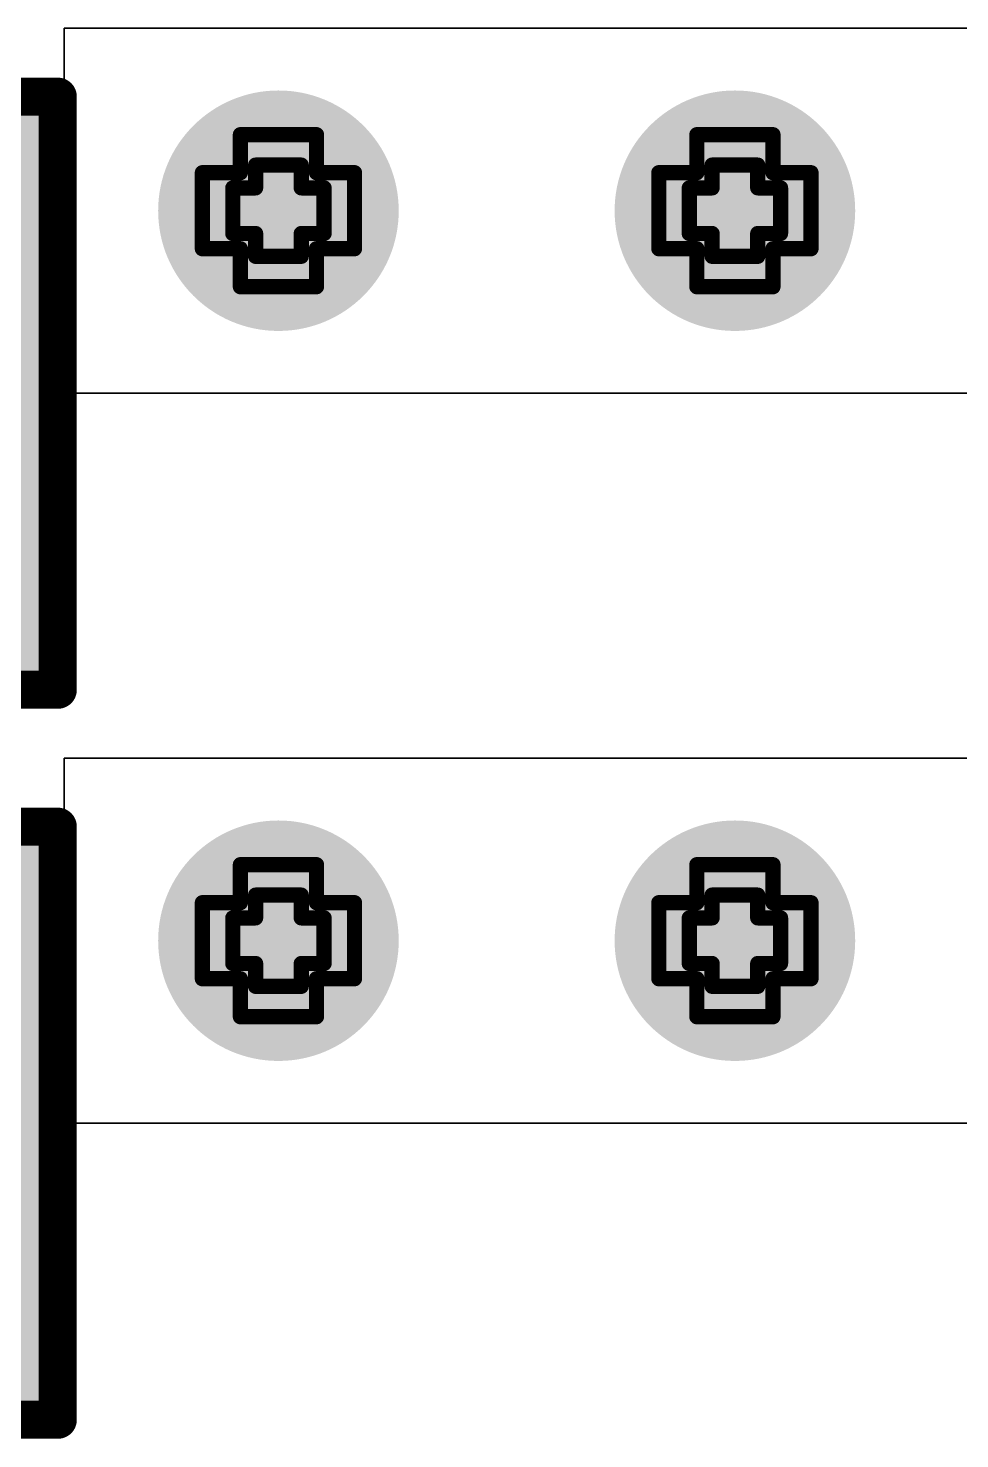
# Model space of a CAD drawing. Header units: inches. Extents: x -7 to 5163, y -3 to 5149.
# Drawn here: x 32.21 to 35.32, y 151.346 to 156.058 of the extents above; entities that cross this region are included whole.
import ezdxf

# ---------------------------------------------------------------- set-up
doc = ezdxf.new("R2010")
doc.units = ezdxf.units.IN
for name, color, linetype in [('Bottom Layer', 5, 'Continuous'), ('Bottom Solder', 6, 'Continuous'), ('Drill Drawing', 1, 'Continuous'), ('GND', 76, 'Continuous'), ('PWR', 16, 'Continuous'), ('Top Layer', 1, 'Continuous'), ('Top Overlay', 2, 'Continuous'), ('Top Paste', 8, 'Continuous'), ('Top Solder', 216, 'Continuous'), ('Via Holes', 16, 'Continuous')]:
    doc.layers.add(name, color=color, linetype=linetype)

# ---------------------------------------------------------------- blocks, each defined once
blk = doc.blocks.new('C___1206_83')
at = {"layer": 'Top Layer'}
for points in [[(-2.032, 0.889), (-0.508, 0.889), (-0.508, -0.889), (-2.032, -0.889)], [(0.508, 0.889), (2.032, 0.889), (2.032, -0.889), (0.508, -0.889)]]:
    blk.add_hatch(color=1, dxfattribs=at).paths.add_polyline_path(points)
at = {"layer": 'Top Paste'}
for points in [[(-2.032, 0.889), (-0.508, 0.889), (-0.508, -0.889), (-2.032, -0.889)], [(0.508, 0.889), (2.032, 0.889), (2.032, -0.889), (0.508, -0.889)]]:
    blk.add_hatch(color=8, dxfattribs=at).paths.add_polyline_path(points)
at = {"layer": 'Top Solder'}
for points in [[(-2.1336, 0.9906), (-0.4064, 0.9906), (-0.4064, -0.9906), (-2.1336, -0.9906)], [(0.4064, 0.9906), (2.1336, 0.9906), (2.1336, -0.9906), (0.4064, -0.9906)]]:
    blk.add_hatch(color=216, dxfattribs=at).paths.add_polyline_path(points)
at = {"layer": 'Top Overlay'}
for points in [[(-2.1336, 0.9906, 0.127, 0.127, 0), (-2.1336, -0.9906, 0.127, 0.127, 0)], [(-0.6096, 0.9906, 0.127, 0.127, 0), (-2.1336, 0.9906, 0.127, 0.127, 0)], [(2.1336, 0.9906, 0.127, 0.127, 0), (0.6096, 0.9906, 0.127, 0.127, 0)], [(2.1336, 0.9906, 0.127, 0.127, 0), (2.1336, -0.9906, 0.127, 0.127, 0)], [(-0.6096, -0.9906, 0.127, 0.127, 0), (-2.1336, -0.9906, 0.127, 0.127, 0)], [(2.1336, -0.9906, 0.127, 0.127, 0), (0.6096, -0.9906, 0.127, 0.127, 0)]]:
    blk.add_lwpolyline(points, format="xyseb", dxfattribs=at)
for points in [[(-2.16535, 0.9906, 0.0635, 0.0635, 1), (-2.10185, 0.9906, 0.0635, 0.0635, 1)], [(-2.16535, 0.9906, 0.0635, 0.0635, 1), (-2.10185, 0.9906, 0.0635, 0.0635, 1)], [(-0.64135, 0.9906, 0.0635, 0.0635, 1), (-0.57785, 0.9906, 0.0635, 0.0635, 1)], [(0.57785, 0.9906, 0.0635, 0.0635, 1), (0.64135, 0.9906, 0.0635, 0.0635, 1)], [(2.10185, 0.9906, 0.0635, 0.0635, 1), (2.16535, 0.9906, 0.0635, 0.0635, 1)], [(2.10185, 0.9906, 0.0635, 0.0635, 1), (2.16535, 0.9906, 0.0635, 0.0635, 1)], [(-2.16535, -0.9906, 0.0635, 0.0635, 1), (-2.10185, -0.9906, 0.0635, 0.0635, 1)], [(-2.16535, -0.9906, 0.0635, 0.0635, 1), (-2.10185, -0.9906, 0.0635, 0.0635, 1)], [(-0.64135, -0.9906, 0.0635, 0.0635, 1), (-0.57785, -0.9906, 0.0635, 0.0635, 1)], [(0.57785, -0.9906, 0.0635, 0.0635, 1), (0.64135, -0.9906, 0.0635, 0.0635, 1)], [(2.10185, -0.9906, 0.0635, 0.0635, 1), (2.16535, -0.9906, 0.0635, 0.0635, 1)], [(2.10185, -0.9906, 0.0635, 0.0635, 1), (2.16535, -0.9906, 0.0635, 0.0635, 1)]]:
    blk.add_lwpolyline(points, format="xyseb", close=True, dxfattribs=at)
blk = doc.blocks.new('C___1206_84')
at = {"layer": 'Top Layer'}
for points in [[(-2.032, 0.889), (-0.508, 0.889), (-0.508, -0.889), (-2.032, -0.889)], [(0.508, 0.889), (2.032, 0.889), (2.032, -0.889), (0.508, -0.889)]]:
    blk.add_hatch(color=1, dxfattribs=at).paths.add_polyline_path(points)
at = {"layer": 'Top Paste'}
for points in [[(-2.032, 0.889), (-0.508, 0.889), (-0.508, -0.889), (-2.032, -0.889)], [(0.508, 0.889), (2.032, 0.889), (2.032, -0.889), (0.508, -0.889)]]:
    blk.add_hatch(color=8, dxfattribs=at).paths.add_polyline_path(points)
at = {"layer": 'Top Solder'}
for points in [[(-2.1336, 0.9906), (-0.4064, 0.9906), (-0.4064, -0.9906), (-2.1336, -0.9906)], [(0.4064, 0.9906), (2.1336, 0.9906), (2.1336, -0.9906), (0.4064, -0.9906)]]:
    blk.add_hatch(color=216, dxfattribs=at).paths.add_polyline_path(points)
at = {"layer": 'Top Overlay'}
for points in [[(-2.1336, 0.9906, 0.127, 0.127, 0), (-2.1336, -0.9906, 0.127, 0.127, 0)], [(-0.6096, 0.9906, 0.127, 0.127, 0), (-2.1336, 0.9906, 0.127, 0.127, 0)], [(2.1336, 0.9906, 0.127, 0.127, 0), (0.6096, 0.9906, 0.127, 0.127, 0)], [(2.1336, 0.9906, 0.127, 0.127, 0), (2.1336, -0.9906, 0.127, 0.127, 0)], [(-0.6096, -0.9906, 0.127, 0.127, 0), (-2.1336, -0.9906, 0.127, 0.127, 0)], [(2.1336, -0.9906, 0.127, 0.127, 0), (0.6096, -0.9906, 0.127, 0.127, 0)]]:
    blk.add_lwpolyline(points, format="xyseb", dxfattribs=at)
for points in [[(-2.16535, 0.9906, 0.0635, 0.0635, 1), (-2.10185, 0.9906, 0.0635, 0.0635, 1)], [(-2.16535, 0.9906, 0.0635, 0.0635, 1), (-2.10185, 0.9906, 0.0635, 0.0635, 1)], [(-0.64135, 0.9906, 0.0635, 0.0635, 1), (-0.57785, 0.9906, 0.0635, 0.0635, 1)], [(0.57785, 0.9906, 0.0635, 0.0635, 1), (0.64135, 0.9906, 0.0635, 0.0635, 1)], [(2.10185, 0.9906, 0.0635, 0.0635, 1), (2.16535, 0.9906, 0.0635, 0.0635, 1)], [(2.10185, 0.9906, 0.0635, 0.0635, 1), (2.16535, 0.9906, 0.0635, 0.0635, 1)], [(-2.16535, -0.9906, 0.0635, 0.0635, 1), (-2.10185, -0.9906, 0.0635, 0.0635, 1)], [(-2.16535, -0.9906, 0.0635, 0.0635, 1), (-2.10185, -0.9906, 0.0635, 0.0635, 1)], [(-0.64135, -0.9906, 0.0635, 0.0635, 1), (-0.57785, -0.9906, 0.0635, 0.0635, 1)], [(0.57785, -0.9906, 0.0635, 0.0635, 1), (0.64135, -0.9906, 0.0635, 0.0635, 1)], [(2.10185, -0.9906, 0.0635, 0.0635, 1), (2.16535, -0.9906, 0.0635, 0.0635, 1)], [(2.10185, -0.9906, 0.0635, 0.0635, 1), (2.16535, -0.9906, 0.0635, 0.0635, 1)]]:
    blk.add_lwpolyline(points, format="xyseb", close=True, dxfattribs=at)

msp = doc.modelspace()

# ---------------------------------------------------------------- hatches: boundary and pattern name
at = {"layer": 'Bottom Layer'}
h = msp.add_hatch(color=5, dxfattribs=at)
edge = h.paths.add_edge_path()
edge.add_arc((33.0454, 155.448), 0.3, 0, 360)
h = msp.add_hatch(color=5, dxfattribs=at)
edge = h.paths.add_edge_path()
edge.add_arc((34.5694, 155.448), 0.3, 0, 360)
h = msp.add_hatch(color=5, dxfattribs=at)
edge = h.paths.add_edge_path()
edge.add_arc((33.0454, 153.0096), 0.3, 0, 360)
h = msp.add_hatch(color=5, dxfattribs=at)
edge = h.paths.add_edge_path()
edge.add_arc((34.5694, 153.0096), 0.3, 0, 360)
at = {"layer": 'Bottom Solder'}
h = msp.add_hatch(color=6, dxfattribs=at)
edge = h.paths.add_edge_path()
edge.add_arc((33.0454, 155.448), 0.4016, 0, 360)
h = msp.add_hatch(color=6, dxfattribs=at)
edge = h.paths.add_edge_path()
edge.add_arc((34.5694, 155.448), 0.4016, 0, 360)
h = msp.add_hatch(color=6, dxfattribs=at)
edge = h.paths.add_edge_path()
edge.add_arc((33.0454, 153.0096), 0.4016, 0, 360)
h = msp.add_hatch(color=6, dxfattribs=at)
edge = h.paths.add_edge_path()
edge.add_arc((34.5694, 153.0096), 0.4016, 0, 360)
at = {"layer": 'GND'}
h = msp.add_hatch(color=76, dxfattribs=at)
edge = h.paths.add_edge_path()
edge.add_arc((33.0454, 155.448), 0.3, 0, 360)
h = msp.add_hatch(color=76, dxfattribs=at)
edge = h.paths.add_edge_path()
edge.add_arc((34.5694, 155.448), 0.3, 0, 360)
h = msp.add_hatch(color=76, dxfattribs=at)
edge = h.paths.add_edge_path()
edge.add_arc((33.0454, 153.0096), 0.3, 0, 360)
h = msp.add_hatch(color=76, dxfattribs=at)
edge = h.paths.add_edge_path()
edge.add_arc((34.5694, 153.0096), 0.3, 0, 360)
at = {"layer": 'PWR'}
h = msp.add_hatch(color=16, dxfattribs=at)
edge = h.paths.add_edge_path()
edge.add_arc((33.0454, 155.448), 0.3, 0, 360)
h = msp.add_hatch(color=16, dxfattribs=at)
edge = h.paths.add_edge_path()
edge.add_arc((34.5694, 155.448), 0.3, 0, 360)
h = msp.add_hatch(color=16, dxfattribs=at)
edge = h.paths.add_edge_path()
edge.add_arc((33.0454, 153.0096), 0.3, 0, 360)
h = msp.add_hatch(color=16, dxfattribs=at)
edge = h.paths.add_edge_path()
edge.add_arc((34.5694, 153.0096), 0.3, 0, 360)
at = {"layer": 'Top Layer'}
h = msp.add_hatch(color=1, dxfattribs=at)
edge = h.paths.add_edge_path()
edge.add_arc((33.0454, 155.448), 0.3, 0, 360)
h = msp.add_hatch(color=1, dxfattribs=at)
edge = h.paths.add_edge_path()
edge.add_arc((34.5694, 155.448), 0.3, 0, 360)
h = msp.add_hatch(color=1, dxfattribs=at)
edge = h.paths.add_edge_path()
edge.add_arc((33.0454, 153.0096), 0.3, 0, 360)
h = msp.add_hatch(color=1, dxfattribs=at)
edge = h.paths.add_edge_path()
edge.add_arc((34.5694, 153.0096), 0.3, 0, 360)
at = {"layer": 'Top Solder'}
h = msp.add_hatch(color=216, dxfattribs=at)
edge = h.paths.add_edge_path()
edge.add_arc((33.0454, 155.448), 0.4016, 0, 360)
h = msp.add_hatch(color=216, dxfattribs=at)
edge = h.paths.add_edge_path()
edge.add_arc((34.5694, 155.448), 0.4016, 0, 360)
h = msp.add_hatch(color=216, dxfattribs=at)
edge = h.paths.add_edge_path()
edge.add_arc((33.0454, 153.0096), 0.4016, 0, 360)
h = msp.add_hatch(color=216, dxfattribs=at)
edge = h.paths.add_edge_path()
edge.add_arc((34.5694, 153.0096), 0.4016, 0, 360)
at = {"layer": 'Via Holes'}
h = msp.add_hatch(color=7, dxfattribs=at)
edge = h.paths.add_edge_path()
edge.add_arc((33.0454, 155.448), 0.15, 0, 360)
h = msp.add_hatch(color=7, dxfattribs=at)
edge = h.paths.add_edge_path()
edge.add_arc((34.5694, 155.448), 0.15, 0, 360)
h = msp.add_hatch(color=7, dxfattribs=at)
edge = h.paths.add_edge_path()
edge.add_arc((33.0454, 153.0096), 0.15, 0, 360)
h = msp.add_hatch(color=7, dxfattribs=at)
edge = h.paths.add_edge_path()
edge.add_arc((34.5694, 153.0096), 0.15, 0, 360)

# ---------------------------------------------------------------- linework, layer by layer
at = {"layer": 'Drill Drawing'}
for points in [[(32.9184, 155.575, 0.0508, 0.0508, 0), (32.9184, 155.702, 0.0508, 0.0508, 0)], [(32.9184, 155.702, 0.0508, 0.0508, 0), (33.1724, 155.702, 0.0508, 0.0508, 0)], [(33.1724, 155.575, 0.0508, 0.0508, 0), (33.1724, 155.702, 0.0508, 0.0508, 0)], [(34.4424, 155.575, 0.0508, 0.0508, 0), (34.4424, 155.702, 0.0508, 0.0508, 0)], [(34.4424, 155.702, 0.0508, 0.0508, 0), (34.6964, 155.702, 0.0508, 0.0508, 0)], [(34.6964, 155.575, 0.0508, 0.0508, 0), (34.6964, 155.702, 0.0508, 0.0508, 0)], [(32.7914, 155.321, 0.0508, 0.0508, 0), (32.7914, 155.575, 0.0508, 0.0508, 0)], [(32.7914, 155.575, 0.0508, 0.0508, 0), (32.9184, 155.575, 0.0508, 0.0508, 0)], [(32.9692, 155.5242, 0.0508, 0.0508, 0), (32.9692, 155.6004, 0.0508, 0.0508, 0)], [(32.9692, 155.6004, 0.0508, 0.0508, 0), (33.1216, 155.6004, 0.0508, 0.0508, 0)], [(33.1216, 155.5242, 0.0508, 0.0508, 0), (33.1216, 155.6004, 0.0508, 0.0508, 0)], [(33.1724, 155.575, 0.0508, 0.0508, 0), (33.2994, 155.575, 0.0508, 0.0508, 0)], [(33.2994, 155.321, 0.0508, 0.0508, 0), (33.2994, 155.575, 0.0508, 0.0508, 0)], [(34.3154, 155.321, 0.0508, 0.0508, 0), (34.3154, 155.575, 0.0508, 0.0508, 0)], [(34.3154, 155.575, 0.0508, 0.0508, 0), (34.4424, 155.575, 0.0508, 0.0508, 0)], [(34.4932, 155.5242, 0.0508, 0.0508, 0), (34.4932, 155.6004, 0.0508, 0.0508, 0)], [(34.4932, 155.6004, 0.0508, 0.0508, 0), (34.6456, 155.6004, 0.0508, 0.0508, 0)], [(34.6456, 155.5242, 0.0508, 0.0508, 0), (34.6456, 155.6004, 0.0508, 0.0508, 0)], [(34.6964, 155.575, 0.0508, 0.0508, 0), (34.8234, 155.575, 0.0508, 0.0508, 0)], [(34.8234, 155.321, 0.0508, 0.0508, 0), (34.8234, 155.575, 0.0508, 0.0508, 0)], [(32.893, 155.3718, 0.0508, 0.0508, 0), (32.893, 155.5242, 0.0508, 0.0508, 0)], [(32.893, 155.5242, 0.0508, 0.0508, 0), (32.9692, 155.5242, 0.0508, 0.0508, 0)], [(33.1216, 155.5242, 0.0508, 0.0508, 0), (33.1978, 155.5242, 0.0508, 0.0508, 0)], [(33.1978, 155.3718, 0.0508, 0.0508, 0), (33.1978, 155.5242, 0.0508, 0.0508, 0)], [(34.417, 155.3718, 0.0508, 0.0508, 0), (34.417, 155.5242, 0.0508, 0.0508, 0)], [(34.417, 155.5242, 0.0508, 0.0508, 0), (34.4932, 155.5242, 0.0508, 0.0508, 0)], [(34.6456, 155.5242, 0.0508, 0.0508, 0), (34.7218, 155.5242, 0.0508, 0.0508, 0)], [(34.7218, 155.3718, 0.0508, 0.0508, 0), (34.7218, 155.5242, 0.0508, 0.0508, 0)], [(32.893, 155.3718, 0.0508, 0.0508, 0), (32.9692, 155.3718, 0.0508, 0.0508, 0)], [(32.9692, 155.2956, 0.0508, 0.0508, 0), (32.9692, 155.3718, 0.0508, 0.0508, 0)], [(33.1216, 155.3718, 0.0508, 0.0508, 0), (33.1978, 155.3718, 0.0508, 0.0508, 0)], [(33.1216, 155.2956, 0.0508, 0.0508, 0), (33.1216, 155.3718, 0.0508, 0.0508, 0)], [(34.417, 155.3718, 0.0508, 0.0508, 0), (34.4932, 155.3718, 0.0508, 0.0508, 0)], [(34.4932, 155.2956, 0.0508, 0.0508, 0), (34.4932, 155.3718, 0.0508, 0.0508, 0)], [(34.6456, 155.3718, 0.0508, 0.0508, 0), (34.7218, 155.3718, 0.0508, 0.0508, 0)], [(34.6456, 155.2956, 0.0508, 0.0508, 0), (34.6456, 155.3718, 0.0508, 0.0508, 0)], [(32.7914, 155.321, 0.0508, 0.0508, 0), (32.9184, 155.321, 0.0508, 0.0508, 0)], [(32.9184, 155.194, 0.0508, 0.0508, 0), (32.9184, 155.321, 0.0508, 0.0508, 0)], [(33.1724, 155.321, 0.0508, 0.0508, 0), (33.2994, 155.321, 0.0508, 0.0508, 0)], [(33.1724, 155.194, 0.0508, 0.0508, 0), (33.1724, 155.321, 0.0508, 0.0508, 0)], [(34.3154, 155.321, 0.0508, 0.0508, 0), (34.4424, 155.321, 0.0508, 0.0508, 0)], [(34.4424, 155.194, 0.0508, 0.0508, 0), (34.4424, 155.321, 0.0508, 0.0508, 0)], [(34.6964, 155.321, 0.0508, 0.0508, 0), (34.8234, 155.321, 0.0508, 0.0508, 0)], [(34.6964, 155.194, 0.0508, 0.0508, 0), (34.6964, 155.321, 0.0508, 0.0508, 0)], [(32.9692, 155.2956, 0.0508, 0.0508, 0), (33.1216, 155.2956, 0.0508, 0.0508, 0)], [(34.4932, 155.2956, 0.0508, 0.0508, 0), (34.6456, 155.2956, 0.0508, 0.0508, 0)], [(32.9184, 155.194, 0.0508, 0.0508, 0), (33.1724, 155.194, 0.0508, 0.0508, 0)], [(34.4424, 155.194, 0.0508, 0.0508, 0), (34.6964, 155.194, 0.0508, 0.0508, 0)], [(32.9184, 153.1366, 0.0508, 0.0508, 0), (32.9184, 153.2636, 0.0508, 0.0508, 0)], [(32.9184, 153.2636, 0.0508, 0.0508, 0), (33.1724, 153.2636, 0.0508, 0.0508, 0)], [(33.1724, 153.1366, 0.0508, 0.0508, 0), (33.1724, 153.2636, 0.0508, 0.0508, 0)], [(34.4424, 153.1366, 0.0508, 0.0508, 0), (34.4424, 153.2636, 0.0508, 0.0508, 0)], [(34.4424, 153.2636, 0.0508, 0.0508, 0), (34.6964, 153.2636, 0.0508, 0.0508, 0)], [(34.6964, 153.1366, 0.0508, 0.0508, 0), (34.6964, 153.2636, 0.0508, 0.0508, 0)], [(32.9692, 153.0858, 0.0508, 0.0508, 0), (32.9692, 153.162, 0.0508, 0.0508, 0)], [(32.9692, 153.162, 0.0508, 0.0508, 0), (33.1216, 153.162, 0.0508, 0.0508, 0)], [(33.1216, 153.0858, 0.0508, 0.0508, 0), (33.1216, 153.162, 0.0508, 0.0508, 0)], [(34.4932, 153.0858, 0.0508, 0.0508, 0), (34.4932, 153.162, 0.0508, 0.0508, 0)], [(34.4932, 153.162, 0.0508, 0.0508, 0), (34.6456, 153.162, 0.0508, 0.0508, 0)], [(34.6456, 153.0858, 0.0508, 0.0508, 0), (34.6456, 153.162, 0.0508, 0.0508, 0)], [(32.7914, 152.8826, 0.0508, 0.0508, 0), (32.7914, 153.1366, 0.0508, 0.0508, 0)], [(32.7914, 153.1366, 0.0508, 0.0508, 0), (32.9184, 153.1366, 0.0508, 0.0508, 0)], [(33.1724, 153.1366, 0.0508, 0.0508, 0), (33.2994, 153.1366, 0.0508, 0.0508, 0)], [(33.2994, 152.8826, 0.0508, 0.0508, 0), (33.2994, 153.1366, 0.0508, 0.0508, 0)], [(34.3154, 152.8826, 0.0508, 0.0508, 0), (34.3154, 153.1366, 0.0508, 0.0508, 0)], [(34.3154, 153.1366, 0.0508, 0.0508, 0), (34.4424, 153.1366, 0.0508, 0.0508, 0)], [(34.6964, 153.1366, 0.0508, 0.0508, 0), (34.8234, 153.1366, 0.0508, 0.0508, 0)], [(34.8234, 152.8826, 0.0508, 0.0508, 0), (34.8234, 153.1366, 0.0508, 0.0508, 0)], [(32.893, 152.9334, 0.0508, 0.0508, 0), (32.893, 153.0858, 0.0508, 0.0508, 0)], [(32.893, 153.0858, 0.0508, 0.0508, 0), (32.9692, 153.0858, 0.0508, 0.0508, 0)], [(33.1216, 153.0858, 0.0508, 0.0508, 0), (33.1978, 153.0858, 0.0508, 0.0508, 0)], [(33.1978, 152.9334, 0.0508, 0.0508, 0), (33.1978, 153.0858, 0.0508, 0.0508, 0)], [(34.417, 152.9334, 0.0508, 0.0508, 0), (34.417, 153.0858, 0.0508, 0.0508, 0)], [(34.417, 153.0858, 0.0508, 0.0508, 0), (34.4932, 153.0858, 0.0508, 0.0508, 0)], [(34.6456, 153.0858, 0.0508, 0.0508, 0), (34.7218, 153.0858, 0.0508, 0.0508, 0)], [(34.7218, 152.9334, 0.0508, 0.0508, 0), (34.7218, 153.0858, 0.0508, 0.0508, 0)], [(32.893, 152.9334, 0.0508, 0.0508, 0), (32.9692, 152.9334, 0.0508, 0.0508, 0)], [(32.9692, 152.8572, 0.0508, 0.0508, 0), (32.9692, 152.9334, 0.0508, 0.0508, 0)], [(33.1216, 152.9334, 0.0508, 0.0508, 0), (33.1978, 152.9334, 0.0508, 0.0508, 0)], [(33.1216, 152.8572, 0.0508, 0.0508, 0), (33.1216, 152.9334, 0.0508, 0.0508, 0)], [(34.417, 152.9334, 0.0508, 0.0508, 0), (34.4932, 152.9334, 0.0508, 0.0508, 0)], [(34.4932, 152.8572, 0.0508, 0.0508, 0), (34.4932, 152.9334, 0.0508, 0.0508, 0)], [(34.6456, 152.9334, 0.0508, 0.0508, 0), (34.7218, 152.9334, 0.0508, 0.0508, 0)], [(34.6456, 152.8572, 0.0508, 0.0508, 0), (34.6456, 152.9334, 0.0508, 0.0508, 0)], [(32.7914, 152.8826, 0.0508, 0.0508, 0), (32.9184, 152.8826, 0.0508, 0.0508, 0)], [(32.9184, 152.7556, 0.0508, 0.0508, 0), (32.9184, 152.8826, 0.0508, 0.0508, 0)], [(33.1724, 152.8826, 0.0508, 0.0508, 0), (33.2994, 152.8826, 0.0508, 0.0508, 0)], [(33.1724, 152.7556, 0.0508, 0.0508, 0), (33.1724, 152.8826, 0.0508, 0.0508, 0)], [(34.3154, 152.8826, 0.0508, 0.0508, 0), (34.4424, 152.8826, 0.0508, 0.0508, 0)], [(34.4424, 152.7556, 0.0508, 0.0508, 0), (34.4424, 152.8826, 0.0508, 0.0508, 0)], [(34.6964, 152.8826, 0.0508, 0.0508, 0), (34.8234, 152.8826, 0.0508, 0.0508, 0)], [(34.6964, 152.7556, 0.0508, 0.0508, 0), (34.6964, 152.8826, 0.0508, 0.0508, 0)], [(32.9692, 152.8572, 0.0508, 0.0508, 0), (33.1216, 152.8572, 0.0508, 0.0508, 0)], [(34.4932, 152.8572, 0.0508, 0.0508, 0), (34.6456, 152.8572, 0.0508, 0.0508, 0)], [(32.9184, 152.7556, 0.0508, 0.0508, 0), (33.1724, 152.7556, 0.0508, 0.0508, 0)], [(34.4424, 152.7556, 0.0508, 0.0508, 0), (34.6964, 152.7556, 0.0508, 0.0508, 0)]]:
    msp.add_lwpolyline(points, format="xyseb", dxfattribs=at)
for points in [[(32.9057, 155.702, 0.0254, 0.0254, 1), (32.9311, 155.702, 0.0254, 0.0254, 1)], [(32.9057, 155.702, 0.0254, 0.0254, 1), (32.9311, 155.702, 0.0254, 0.0254, 1)], [(33.1597, 155.702, 0.0254, 0.0254, 1), (33.1851, 155.702, 0.0254, 0.0254, 1)], [(33.1597, 155.702, 0.0254, 0.0254, 1), (33.1851, 155.702, 0.0254, 0.0254, 1)], [(34.4297, 155.702, 0.0254, 0.0254, 1), (34.4551, 155.702, 0.0254, 0.0254, 1)], [(34.4297, 155.702, 0.0254, 0.0254, 1), (34.4551, 155.702, 0.0254, 0.0254, 1)], [(34.6837, 155.702, 0.0254, 0.0254, 1), (34.7091, 155.702, 0.0254, 0.0254, 1)], [(34.6837, 155.702, 0.0254, 0.0254, 1), (34.7091, 155.702, 0.0254, 0.0254, 1)], [(32.7787, 155.575, 0.0254, 0.0254, 1), (32.8041, 155.575, 0.0254, 0.0254, 1)], [(32.7787, 155.575, 0.0254, 0.0254, 1), (32.8041, 155.575, 0.0254, 0.0254, 1)], [(32.9057, 155.575, 0.0254, 0.0254, 1), (32.9311, 155.575, 0.0254, 0.0254, 1)], [(32.9057, 155.575, 0.0254, 0.0254, 1), (32.9311, 155.575, 0.0254, 0.0254, 1)], [(32.9565, 155.6004, 0.0254, 0.0254, 1), (32.9819, 155.6004, 0.0254, 0.0254, 1)], [(32.9565, 155.6004, 0.0254, 0.0254, 1), (32.9819, 155.6004, 0.0254, 0.0254, 1)], [(33.1089, 155.6004, 0.0254, 0.0254, 1), (33.1343, 155.6004, 0.0254, 0.0254, 1)], [(33.1089, 155.6004, 0.0254, 0.0254, 1), (33.1343, 155.6004, 0.0254, 0.0254, 1)], [(33.1597, 155.575, 0.0254, 0.0254, 1), (33.1851, 155.575, 0.0254, 0.0254, 1)], [(33.1597, 155.575, 0.0254, 0.0254, 1), (33.1851, 155.575, 0.0254, 0.0254, 1)], [(33.2867, 155.575, 0.0254, 0.0254, 1), (33.3121, 155.575, 0.0254, 0.0254, 1)], [(33.2867, 155.575, 0.0254, 0.0254, 1), (33.3121, 155.575, 0.0254, 0.0254, 1)], [(34.3027, 155.575, 0.0254, 0.0254, 1), (34.3281, 155.575, 0.0254, 0.0254, 1)], [(34.3027, 155.575, 0.0254, 0.0254, 1), (34.3281, 155.575, 0.0254, 0.0254, 1)], [(34.4297, 155.575, 0.0254, 0.0254, 1), (34.4551, 155.575, 0.0254, 0.0254, 1)], [(34.4297, 155.575, 0.0254, 0.0254, 1), (34.4551, 155.575, 0.0254, 0.0254, 1)], [(34.4805, 155.6004, 0.0254, 0.0254, 1), (34.5059, 155.6004, 0.0254, 0.0254, 1)], [(34.4805, 155.6004, 0.0254, 0.0254, 1), (34.5059, 155.6004, 0.0254, 0.0254, 1)], [(34.6329, 155.6004, 0.0254, 0.0254, 1), (34.6583, 155.6004, 0.0254, 0.0254, 1)], [(34.6329, 155.6004, 0.0254, 0.0254, 1), (34.6583, 155.6004, 0.0254, 0.0254, 1)], [(34.6837, 155.575, 0.0254, 0.0254, 1), (34.7091, 155.575, 0.0254, 0.0254, 1)], [(34.6837, 155.575, 0.0254, 0.0254, 1), (34.7091, 155.575, 0.0254, 0.0254, 1)], [(34.8107, 155.575, 0.0254, 0.0254, 1), (34.8361, 155.575, 0.0254, 0.0254, 1)], [(34.8107, 155.575, 0.0254, 0.0254, 1), (34.8361, 155.575, 0.0254, 0.0254, 1)], [(32.8803, 155.5242, 0.0254, 0.0254, 1), (32.9057, 155.5242, 0.0254, 0.0254, 1)], [(32.8803, 155.5242, 0.0254, 0.0254, 1), (32.9057, 155.5242, 0.0254, 0.0254, 1)], [(32.9565, 155.5242, 0.0254, 0.0254, 1), (32.9819, 155.5242, 0.0254, 0.0254, 1)], [(32.9565, 155.5242, 0.0254, 0.0254, 1), (32.9819, 155.5242, 0.0254, 0.0254, 1)], [(33.1089, 155.5242, 0.0254, 0.0254, 1), (33.1343, 155.5242, 0.0254, 0.0254, 1)], [(33.1089, 155.5242, 0.0254, 0.0254, 1), (33.1343, 155.5242, 0.0254, 0.0254, 1)], [(33.1851, 155.5242, 0.0254, 0.0254, 1), (33.2105, 155.5242, 0.0254, 0.0254, 1)], [(33.1851, 155.5242, 0.0254, 0.0254, 1), (33.2105, 155.5242, 0.0254, 0.0254, 1)], [(34.4043, 155.5242, 0.0254, 0.0254, 1), (34.4297, 155.5242, 0.0254, 0.0254, 1)], [(34.4043, 155.5242, 0.0254, 0.0254, 1), (34.4297, 155.5242, 0.0254, 0.0254, 1)], [(34.4805, 155.5242, 0.0254, 0.0254, 1), (34.5059, 155.5242, 0.0254, 0.0254, 1)], [(34.4805, 155.5242, 0.0254, 0.0254, 1), (34.5059, 155.5242, 0.0254, 0.0254, 1)], [(34.6329, 155.5242, 0.0254, 0.0254, 1), (34.6583, 155.5242, 0.0254, 0.0254, 1)], [(34.6329, 155.5242, 0.0254, 0.0254, 1), (34.6583, 155.5242, 0.0254, 0.0254, 1)], [(34.7091, 155.5242, 0.0254, 0.0254, 1), (34.7345, 155.5242, 0.0254, 0.0254, 1)], [(34.7091, 155.5242, 0.0254, 0.0254, 1), (34.7345, 155.5242, 0.0254, 0.0254, 1)], [(32.8803, 155.3718, 0.0254, 0.0254, 1), (32.9057, 155.3718, 0.0254, 0.0254, 1)], [(32.8803, 155.3718, 0.0254, 0.0254, 1), (32.9057, 155.3718, 0.0254, 0.0254, 1)], [(32.9565, 155.3718, 0.0254, 0.0254, 1), (32.9819, 155.3718, 0.0254, 0.0254, 1)], [(32.9565, 155.3718, 0.0254, 0.0254, 1), (32.9819, 155.3718, 0.0254, 0.0254, 1)], [(33.1089, 155.3718, 0.0254, 0.0254, 1), (33.1343, 155.3718, 0.0254, 0.0254, 1)], [(33.1089, 155.3718, 0.0254, 0.0254, 1), (33.1343, 155.3718, 0.0254, 0.0254, 1)], [(33.1851, 155.3718, 0.0254, 0.0254, 1), (33.2105, 155.3718, 0.0254, 0.0254, 1)], [(33.1851, 155.3718, 0.0254, 0.0254, 1), (33.2105, 155.3718, 0.0254, 0.0254, 1)], [(34.4043, 155.3718, 0.0254, 0.0254, 1), (34.4297, 155.3718, 0.0254, 0.0254, 1)], [(34.4043, 155.3718, 0.0254, 0.0254, 1), (34.4297, 155.3718, 0.0254, 0.0254, 1)], [(34.4805, 155.3718, 0.0254, 0.0254, 1), (34.5059, 155.3718, 0.0254, 0.0254, 1)], [(34.4805, 155.3718, 0.0254, 0.0254, 1), (34.5059, 155.3718, 0.0254, 0.0254, 1)], [(34.6329, 155.3718, 0.0254, 0.0254, 1), (34.6583, 155.3718, 0.0254, 0.0254, 1)], [(34.6329, 155.3718, 0.0254, 0.0254, 1), (34.6583, 155.3718, 0.0254, 0.0254, 1)], [(34.7091, 155.3718, 0.0254, 0.0254, 1), (34.7345, 155.3718, 0.0254, 0.0254, 1)], [(34.7091, 155.3718, 0.0254, 0.0254, 1), (34.7345, 155.3718, 0.0254, 0.0254, 1)], [(32.7787, 155.321, 0.0254, 0.0254, 1), (32.8041, 155.321, 0.0254, 0.0254, 1)], [(32.7787, 155.321, 0.0254, 0.0254, 1), (32.8041, 155.321, 0.0254, 0.0254, 1)], [(32.9057, 155.321, 0.0254, 0.0254, 1), (32.9311, 155.321, 0.0254, 0.0254, 1)], [(32.9057, 155.321, 0.0254, 0.0254, 1), (32.9311, 155.321, 0.0254, 0.0254, 1)], [(33.1597, 155.321, 0.0254, 0.0254, 1), (33.1851, 155.321, 0.0254, 0.0254, 1)], [(33.1597, 155.321, 0.0254, 0.0254, 1), (33.1851, 155.321, 0.0254, 0.0254, 1)], [(33.2867, 155.321, 0.0254, 0.0254, 1), (33.3121, 155.321, 0.0254, 0.0254, 1)], [(33.2867, 155.321, 0.0254, 0.0254, 1), (33.3121, 155.321, 0.0254, 0.0254, 1)], [(34.3027, 155.321, 0.0254, 0.0254, 1), (34.3281, 155.321, 0.0254, 0.0254, 1)], [(34.3027, 155.321, 0.0254, 0.0254, 1), (34.3281, 155.321, 0.0254, 0.0254, 1)], [(34.4297, 155.321, 0.0254, 0.0254, 1), (34.4551, 155.321, 0.0254, 0.0254, 1)], [(34.4297, 155.321, 0.0254, 0.0254, 1), (34.4551, 155.321, 0.0254, 0.0254, 1)], [(34.6837, 155.321, 0.0254, 0.0254, 1), (34.7091, 155.321, 0.0254, 0.0254, 1)], [(34.6837, 155.321, 0.0254, 0.0254, 1), (34.7091, 155.321, 0.0254, 0.0254, 1)], [(34.8107, 155.321, 0.0254, 0.0254, 1), (34.8361, 155.321, 0.0254, 0.0254, 1)], [(34.8107, 155.321, 0.0254, 0.0254, 1), (34.8361, 155.321, 0.0254, 0.0254, 1)], [(32.9565, 155.2956, 0.0254, 0.0254, 1), (32.9819, 155.2956, 0.0254, 0.0254, 1)], [(32.9565, 155.2956, 0.0254, 0.0254, 1), (32.9819, 155.2956, 0.0254, 0.0254, 1)], [(33.1089, 155.2956, 0.0254, 0.0254, 1), (33.1343, 155.2956, 0.0254, 0.0254, 1)], [(33.1089, 155.2956, 0.0254, 0.0254, 1), (33.1343, 155.2956, 0.0254, 0.0254, 1)], [(34.4805, 155.2956, 0.0254, 0.0254, 1), (34.5059, 155.2956, 0.0254, 0.0254, 1)], [(34.4805, 155.2956, 0.0254, 0.0254, 1), (34.5059, 155.2956, 0.0254, 0.0254, 1)], [(34.6329, 155.2956, 0.0254, 0.0254, 1), (34.6583, 155.2956, 0.0254, 0.0254, 1)], [(34.6329, 155.2956, 0.0254, 0.0254, 1), (34.6583, 155.2956, 0.0254, 0.0254, 1)], [(32.9057, 155.194, 0.0254, 0.0254, 1), (32.9311, 155.194, 0.0254, 0.0254, 1)], [(32.9057, 155.194, 0.0254, 0.0254, 1), (32.9311, 155.194, 0.0254, 0.0254, 1)], [(33.1597, 155.194, 0.0254, 0.0254, 1), (33.1851, 155.194, 0.0254, 0.0254, 1)], [(33.1597, 155.194, 0.0254, 0.0254, 1), (33.1851, 155.194, 0.0254, 0.0254, 1)], [(34.4297, 155.194, 0.0254, 0.0254, 1), (34.4551, 155.194, 0.0254, 0.0254, 1)], [(34.4297, 155.194, 0.0254, 0.0254, 1), (34.4551, 155.194, 0.0254, 0.0254, 1)], [(34.6837, 155.194, 0.0254, 0.0254, 1), (34.7091, 155.194, 0.0254, 0.0254, 1)], [(34.6837, 155.194, 0.0254, 0.0254, 1), (34.7091, 155.194, 0.0254, 0.0254, 1)], [(32.9057, 153.2636, 0.0254, 0.0254, 1), (32.9311, 153.2636, 0.0254, 0.0254, 1)], [(32.9057, 153.2636, 0.0254, 0.0254, 1), (32.9311, 153.2636, 0.0254, 0.0254, 1)], [(33.1597, 153.2636, 0.0254, 0.0254, 1), (33.1851, 153.2636, 0.0254, 0.0254, 1)], [(33.1597, 153.2636, 0.0254, 0.0254, 1), (33.1851, 153.2636, 0.0254, 0.0254, 1)], [(34.4297, 153.2636, 0.0254, 0.0254, 1), (34.4551, 153.2636, 0.0254, 0.0254, 1)], [(34.4297, 153.2636, 0.0254, 0.0254, 1), (34.4551, 153.2636, 0.0254, 0.0254, 1)], [(34.6837, 153.2636, 0.0254, 0.0254, 1), (34.7091, 153.2636, 0.0254, 0.0254, 1)], [(34.6837, 153.2636, 0.0254, 0.0254, 1), (34.7091, 153.2636, 0.0254, 0.0254, 1)], [(32.9565, 153.162, 0.0254, 0.0254, 1), (32.9819, 153.162, 0.0254, 0.0254, 1)], [(32.9565, 153.162, 0.0254, 0.0254, 1), (32.9819, 153.162, 0.0254, 0.0254, 1)], [(33.1089, 153.162, 0.0254, 0.0254, 1), (33.1343, 153.162, 0.0254, 0.0254, 1)], [(33.1089, 153.162, 0.0254, 0.0254, 1), (33.1343, 153.162, 0.0254, 0.0254, 1)], [(34.4805, 153.162, 0.0254, 0.0254, 1), (34.5059, 153.162, 0.0254, 0.0254, 1)], [(34.4805, 153.162, 0.0254, 0.0254, 1), (34.5059, 153.162, 0.0254, 0.0254, 1)], [(34.6329, 153.162, 0.0254, 0.0254, 1), (34.6583, 153.162, 0.0254, 0.0254, 1)], [(34.6329, 153.162, 0.0254, 0.0254, 1), (34.6583, 153.162, 0.0254, 0.0254, 1)], [(32.7787, 153.1366, 0.0254, 0.0254, 1), (32.8041, 153.1366, 0.0254, 0.0254, 1)], [(32.7787, 153.1366, 0.0254, 0.0254, 1), (32.8041, 153.1366, 0.0254, 0.0254, 1)], [(32.9057, 153.1366, 0.0254, 0.0254, 1), (32.9311, 153.1366, 0.0254, 0.0254, 1)], [(32.9057, 153.1366, 0.0254, 0.0254, 1), (32.9311, 153.1366, 0.0254, 0.0254, 1)], [(33.1597, 153.1366, 0.0254, 0.0254, 1), (33.1851, 153.1366, 0.0254, 0.0254, 1)], [(33.1597, 153.1366, 0.0254, 0.0254, 1), (33.1851, 153.1366, 0.0254, 0.0254, 1)], [(33.2867, 153.1366, 0.0254, 0.0254, 1), (33.3121, 153.1366, 0.0254, 0.0254, 1)], [(33.2867, 153.1366, 0.0254, 0.0254, 1), (33.3121, 153.1366, 0.0254, 0.0254, 1)], [(34.3027, 153.1366, 0.0254, 0.0254, 1), (34.3281, 153.1366, 0.0254, 0.0254, 1)], [(34.3027, 153.1366, 0.0254, 0.0254, 1), (34.3281, 153.1366, 0.0254, 0.0254, 1)], [(34.4297, 153.1366, 0.0254, 0.0254, 1), (34.4551, 153.1366, 0.0254, 0.0254, 1)], [(34.4297, 153.1366, 0.0254, 0.0254, 1), (34.4551, 153.1366, 0.0254, 0.0254, 1)], [(34.6837, 153.1366, 0.0254, 0.0254, 1), (34.7091, 153.1366, 0.0254, 0.0254, 1)], [(34.6837, 153.1366, 0.0254, 0.0254, 1), (34.7091, 153.1366, 0.0254, 0.0254, 1)], [(34.8107, 153.1366, 0.0254, 0.0254, 1), (34.8361, 153.1366, 0.0254, 0.0254, 1)], [(34.8107, 153.1366, 0.0254, 0.0254, 1), (34.8361, 153.1366, 0.0254, 0.0254, 1)], [(32.8803, 153.0858, 0.0254, 0.0254, 1), (32.9057, 153.0858, 0.0254, 0.0254, 1)], [(32.8803, 153.0858, 0.0254, 0.0254, 1), (32.9057, 153.0858, 0.0254, 0.0254, 1)], [(32.9565, 153.0858, 0.0254, 0.0254, 1), (32.9819, 153.0858, 0.0254, 0.0254, 1)], [(32.9565, 153.0858, 0.0254, 0.0254, 1), (32.9819, 153.0858, 0.0254, 0.0254, 1)], [(33.1089, 153.0858, 0.0254, 0.0254, 1), (33.1343, 153.0858, 0.0254, 0.0254, 1)], [(33.1089, 153.0858, 0.0254, 0.0254, 1), (33.1343, 153.0858, 0.0254, 0.0254, 1)], [(33.1851, 153.0858, 0.0254, 0.0254, 1), (33.2105, 153.0858, 0.0254, 0.0254, 1)], [(33.1851, 153.0858, 0.0254, 0.0254, 1), (33.2105, 153.0858, 0.0254, 0.0254, 1)], [(34.4043, 153.0858, 0.0254, 0.0254, 1), (34.4297, 153.0858, 0.0254, 0.0254, 1)], [(34.4043, 153.0858, 0.0254, 0.0254, 1), (34.4297, 153.0858, 0.0254, 0.0254, 1)], [(34.4805, 153.0858, 0.0254, 0.0254, 1), (34.5059, 153.0858, 0.0254, 0.0254, 1)], [(34.4805, 153.0858, 0.0254, 0.0254, 1), (34.5059, 153.0858, 0.0254, 0.0254, 1)], [(34.6329, 153.0858, 0.0254, 0.0254, 1), (34.6583, 153.0858, 0.0254, 0.0254, 1)], [(34.6329, 153.0858, 0.0254, 0.0254, 1), (34.6583, 153.0858, 0.0254, 0.0254, 1)], [(34.7091, 153.0858, 0.0254, 0.0254, 1), (34.7345, 153.0858, 0.0254, 0.0254, 1)], [(34.7091, 153.0858, 0.0254, 0.0254, 1), (34.7345, 153.0858, 0.0254, 0.0254, 1)], [(32.8803, 152.9334, 0.0254, 0.0254, 1), (32.9057, 152.9334, 0.0254, 0.0254, 1)], [(32.8803, 152.9334, 0.0254, 0.0254, 1), (32.9057, 152.9334, 0.0254, 0.0254, 1)], [(32.9565, 152.9334, 0.0254, 0.0254, 1), (32.9819, 152.9334, 0.0254, 0.0254, 1)], [(32.9565, 152.9334, 0.0254, 0.0254, 1), (32.9819, 152.9334, 0.0254, 0.0254, 1)], [(33.1089, 152.9334, 0.0254, 0.0254, 1), (33.1343, 152.9334, 0.0254, 0.0254, 1)], [(33.1089, 152.9334, 0.0254, 0.0254, 1), (33.1343, 152.9334, 0.0254, 0.0254, 1)], [(33.1851, 152.9334, 0.0254, 0.0254, 1), (33.2105, 152.9334, 0.0254, 0.0254, 1)], [(33.1851, 152.9334, 0.0254, 0.0254, 1), (33.2105, 152.9334, 0.0254, 0.0254, 1)], [(34.4043, 152.9334, 0.0254, 0.0254, 1), (34.4297, 152.9334, 0.0254, 0.0254, 1)], [(34.4043, 152.9334, 0.0254, 0.0254, 1), (34.4297, 152.9334, 0.0254, 0.0254, 1)], [(34.4805, 152.9334, 0.0254, 0.0254, 1), (34.5059, 152.9334, 0.0254, 0.0254, 1)], [(34.4805, 152.9334, 0.0254, 0.0254, 1), (34.5059, 152.9334, 0.0254, 0.0254, 1)], [(34.6329, 152.9334, 0.0254, 0.0254, 1), (34.6583, 152.9334, 0.0254, 0.0254, 1)], [(34.6329, 152.9334, 0.0254, 0.0254, 1), (34.6583, 152.9334, 0.0254, 0.0254, 1)], [(34.7091, 152.9334, 0.0254, 0.0254, 1), (34.7345, 152.9334, 0.0254, 0.0254, 1)], [(34.7091, 152.9334, 0.0254, 0.0254, 1), (34.7345, 152.9334, 0.0254, 0.0254, 1)], [(32.7787, 152.8826, 0.0254, 0.0254, 1), (32.8041, 152.8826, 0.0254, 0.0254, 1)], [(32.7787, 152.8826, 0.0254, 0.0254, 1), (32.8041, 152.8826, 0.0254, 0.0254, 1)], [(32.9057, 152.8826, 0.0254, 0.0254, 1), (32.9311, 152.8826, 0.0254, 0.0254, 1)], [(32.9057, 152.8826, 0.0254, 0.0254, 1), (32.9311, 152.8826, 0.0254, 0.0254, 1)], [(33.1597, 152.8826, 0.0254, 0.0254, 1), (33.1851, 152.8826, 0.0254, 0.0254, 1)], [(33.1597, 152.8826, 0.0254, 0.0254, 1), (33.1851, 152.8826, 0.0254, 0.0254, 1)], [(33.2867, 152.8826, 0.0254, 0.0254, 1), (33.3121, 152.8826, 0.0254, 0.0254, 1)], [(33.2867, 152.8826, 0.0254, 0.0254, 1), (33.3121, 152.8826, 0.0254, 0.0254, 1)], [(34.3027, 152.8826, 0.0254, 0.0254, 1), (34.3281, 152.8826, 0.0254, 0.0254, 1)], [(34.3027, 152.8826, 0.0254, 0.0254, 1), (34.3281, 152.8826, 0.0254, 0.0254, 1)], [(34.4297, 152.8826, 0.0254, 0.0254, 1), (34.4551, 152.8826, 0.0254, 0.0254, 1)], [(34.4297, 152.8826, 0.0254, 0.0254, 1), (34.4551, 152.8826, 0.0254, 0.0254, 1)], [(34.6837, 152.8826, 0.0254, 0.0254, 1), (34.7091, 152.8826, 0.0254, 0.0254, 1)], [(34.6837, 152.8826, 0.0254, 0.0254, 1), (34.7091, 152.8826, 0.0254, 0.0254, 1)], [(34.8107, 152.8826, 0.0254, 0.0254, 1), (34.8361, 152.8826, 0.0254, 0.0254, 1)], [(34.8107, 152.8826, 0.0254, 0.0254, 1), (34.8361, 152.8826, 0.0254, 0.0254, 1)], [(32.9565, 152.8572, 0.0254, 0.0254, 1), (32.9819, 152.8572, 0.0254, 0.0254, 1)], [(32.9565, 152.8572, 0.0254, 0.0254, 1), (32.9819, 152.8572, 0.0254, 0.0254, 1)], [(33.1089, 152.8572, 0.0254, 0.0254, 1), (33.1343, 152.8572, 0.0254, 0.0254, 1)], [(33.1089, 152.8572, 0.0254, 0.0254, 1), (33.1343, 152.8572, 0.0254, 0.0254, 1)], [(34.4805, 152.8572, 0.0254, 0.0254, 1), (34.5059, 152.8572, 0.0254, 0.0254, 1)], [(34.4805, 152.8572, 0.0254, 0.0254, 1), (34.5059, 152.8572, 0.0254, 0.0254, 1)], [(34.6329, 152.8572, 0.0254, 0.0254, 1), (34.6583, 152.8572, 0.0254, 0.0254, 1)], [(34.6329, 152.8572, 0.0254, 0.0254, 1), (34.6583, 152.8572, 0.0254, 0.0254, 1)], [(32.9057, 152.7556, 0.0254, 0.0254, 1), (32.9311, 152.7556, 0.0254, 0.0254, 1)], [(32.9057, 152.7556, 0.0254, 0.0254, 1), (32.9311, 152.7556, 0.0254, 0.0254, 1)], [(33.1597, 152.7556, 0.0254, 0.0254, 1), (33.1851, 152.7556, 0.0254, 0.0254, 1)], [(33.1597, 152.7556, 0.0254, 0.0254, 1), (33.1851, 152.7556, 0.0254, 0.0254, 1)], [(34.4297, 152.7556, 0.0254, 0.0254, 1), (34.4551, 152.7556, 0.0254, 0.0254, 1)], [(34.4297, 152.7556, 0.0254, 0.0254, 1), (34.4551, 152.7556, 0.0254, 0.0254, 1)], [(34.6837, 152.7556, 0.0254, 0.0254, 1), (34.7091, 152.7556, 0.0254, 0.0254, 1)], [(34.6837, 152.7556, 0.0254, 0.0254, 1), (34.7091, 152.7556, 0.0254, 0.0254, 1)]]:
    msp.add_lwpolyline(points, format="xyseb", close=True, dxfattribs=at)
at = {"layer": 'PWR'}
for p, q in [((32.3296, 154.8384), (32.3296, 156.0576)), ((32.3296, 156.0576), (38.4302, 156.0576)), ((38.4302, 156.0576), (32.3296, 156.0576)), ((32.3296, 156.0576), (32.3296, 154.8384)), ((38.4302, 154.8384), (32.3296, 154.8384)), ((32.3296, 154.8384), (38.4302, 154.8384)), ((32.3296, 152.4), (32.3296, 153.6192)), ((32.3296, 153.6192), (38.4302, 153.6192)), ((38.4302, 153.6192), (32.3296, 153.6192)), ((32.3296, 153.6192), (32.3296, 152.4)), ((38.4302, 152.4), (32.3296, 152.4)), ((32.3296, 152.4), (38.4302, 152.4))]:
    msp.add_line(p, q, dxfattribs=at)

# ---------------------------------------------------------------- block references
at = {"rotation": 180}
for name, p in [('C___1206_83', (30.1752, 154.8384)), ('C___1206_84', (30.1752, 152.4))]:
    msp.add_blockref(name, p, dxfattribs=at)

doc.saveas('drawing.dxf')
